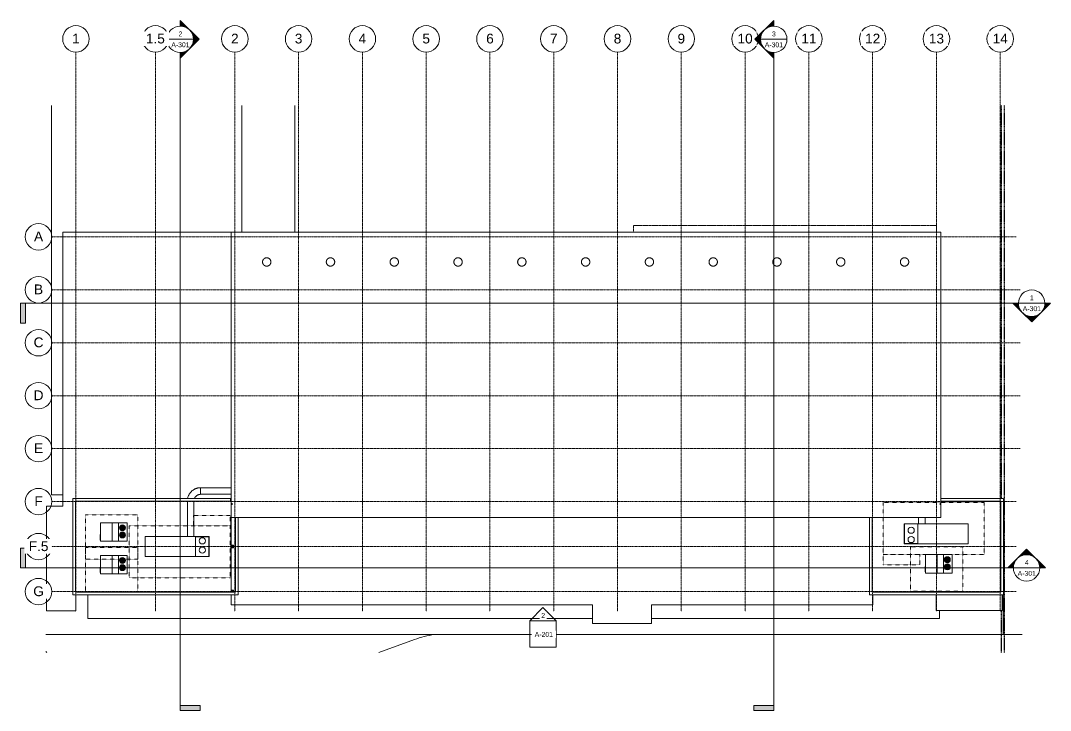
# Model space of a CAD drawing. Header units: inches. Extents: x 21826 to 32867, y -23296 to -20170.
# Drawn here: x 21826 to 26492, y -23296 to -20170 of the extents above; entities that cross this region are included whole.
import ezdxf

# ---------------------------------------------------------------- set-up
doc = ezdxf.new("R2010")
doc.units = ezdxf.units.IN
doc.header["$MEASUREMENT"] = 0
for name, pattern in [('Dash', [0.25, 0.125, -0.125]), ('Dash 1_16_', [0.125, 0.0625, -0.0625]), ('Grid Line 1_2_', [0.875, 0.5, -0.125, 0.125, -0.125]), ('Hidden', [0.28125, 0.1875, -0.09375])]:
    doc.linetypes.add(name, pattern=pattern)
for name, color, linetype, lineweight in [('A-DETL', 90, 'Continuous', 9), ('A-GENM', 13, 'Continuous', 9), ('A-PROP-SBCK', 71, 'Hidden', 25), ('A-ROOF', 132, 'Continuous', 9), ('C-BLDG-PADS', 91, 'Continuous', 9), ('C-TOPO', 7, 'Continuous', 9), ('G-ANNO-SYMB', 111, 'Continuous', 9), ('G-IMPT', 8, 'Continuous', 9), ('L-SITE-WALL', 31, 'Continuous', 9), ('M-EQPM', 50, 'Continuous', 9), ('M-HVAC-DUCT', 70, 'Continuous', 9), ('S-BEAM', 12, 'Continuous', 9), ('S-GRID', 1, 'Continuous', 9), ('S-GRID-IDEN', 1, 'Continuous', 9)]:
    doc.layers.add(name, color=color, linetype=linetype, lineweight=lineweight)
doc.styles.add('Arial', font='arial.ttf', dxfattribs={"height": 44.258982})
doc.styles.add('Arial_1', font='arial.ttf', dxfattribs={"height": 22.129491})

# ---------------------------------------------------------------- blocks, each defined once
blk = doc.blocks.new('Girt_Z - 8_D-559299-Roof Plan')
at = {"layer": 'S-BEAM'}
blk.add_hatch(color=256, dxfattribs=at).paths.add_polyline_path([(25992.1, -22364.1), (25991.8, -22357.9), (25991.8, -22364.1)], flags=0)
for p, q in [((25991.7, -22364.1), (25991.7, -22359.9)), ((25991.8, -22364.1), (25991.7, -22364.1)), ((25991.8, -22364.1), (25991.8, -22357.9)), ((25992.1, -22364.1), (25991.8, -22364.1))]:
    blk.add_line(p, q, dxfattribs=at)
blk = doc.blocks.new('Girt_Z - 8_D-559297-Roof Plan')
at = {"layer": 'S-BEAM'}
blk.add_hatch(color=256, dxfattribs=at).paths.add_polyline_path([(22783.8, -22364.1), (22784.1, -22364.1), (22784.1, -22357.9)], flags=0)
for p, q in [((22784.1, -22364.1), (22783.8, -22364.1)), ((22784.1, -22357.9), (22784.1, -22364.1)), ((22784.2, -22364.1), (22784.1, -22364.1)), ((22784.2, -22359.9), (22784.2, -22364.1))]:
    blk.add_line(p, q, dxfattribs=at)
blk = doc.blocks.new('turbine vent - turbine vent-625927-Roof Plan')
at = {"layer": 'A-GENM', "flags": 128}
for points in [[(25830.9, -21245.1), (25830.1, -21245.1), (25829.4, -21245.1), (25828.6, -21245.2), (25827.9, -21245.3), (25827.1, -21245.5), (25826.4, -21245.6), (25825.6, -21245.8), (25824.9, -21246), (25824.2, -21246.3), (25823.5, -21246.6), (25822.8, -21246.9), (25822.1, -21247.2), (25821.5, -21247.6), (25820.8, -21248), (25820.2, -21248.4), (25819.5, -21248.8), (25818.9, -21249.3), (25818.4, -21249.8), (25817.8, -21250.3), (25817.3, -21250.8), (25816.7, -21251.4), (25816.3, -21252), (25815.8, -21252.6), (25815.3, -21253.2), (25814.9, -21253.8), (25814.5, -21254.5), (25814.1, -21255.1), (25813.8, -21255.8), (25813.5, -21256.5), (25813.2, -21257.2), (25812.9, -21257.9), (25812.7, -21258.6), (25812.5, -21259.4), (25812.3, -21260.1), (25812.2, -21260.8), (25812.1, -21261.6), (25812, -21262.4), (25811.9, -21263.1), (25811.9, -21263.9), (25811.9, -21264.6), (25811.9, -21265.4), (25812, -21266.1), (25812.1, -21266.9), (25812.2, -21267.7), (25812.4, -21268.4), (25812.6, -21269.1), (25812.8, -21269.9), (25813, -21270.6), (25813.3, -21271.3), (25813.6, -21272), (25813.9, -21272.7), (25814.3, -21273.3), (25814.7, -21274), (25815.1, -21274.6), (25815.5, -21275.3), (25816, -21275.9), (25816.5, -21276.5), (25817, -21277), (25817.5, -21277.6), (25818.1, -21278.1), (25818.6, -21278.6), (25819.2, -21279.1), (25819.8, -21279.5), (25820.5, -21280), (25821.1, -21280.4), (25821.8, -21280.7), (25822.4, -21281.1), (25823.1, -21281.4), (25823.8, -21281.7), (25824.5, -21282), (25825.3, -21282.2), (25826, -21282.4), (25826.7, -21282.6), (25827.5, -21282.8), (25828.2, -21282.9), (25829, -21283), (25829.7, -21283), (25830.5, -21283.1), (25830.9, -21283.1)], [(25830.9, -21283.1), (25831.6, -21283.1), (25832.4, -21283), (25833.2, -21282.9), (25833.9, -21282.8), (25834.7, -21282.7), (25835.4, -21282.5), (25836.1, -21282.3), (25836.9, -21282.1), (25837.6, -21281.9), (25838.3, -21281.6), (25839, -21281.3), (25839.7, -21280.9), (25840.3, -21280.6), (25841, -21280.2), (25841.6, -21279.8), (25842.2, -21279.3), (25842.8, -21278.9), (25843.4, -21278.4), (25844, -21277.9), (25844.5, -21277.3), (25845, -21276.8), (25845.5, -21276.2), (25846, -21275.6), (25846.5, -21275), (25846.9, -21274.3), (25847.3, -21273.7), (25847.6, -21273), (25848, -21272.4), (25848.3, -21271.7), (25848.6, -21271), (25848.9, -21270.3), (25849.1, -21269.5), (25849.3, -21268.8), (25849.5, -21268.1), (25849.6, -21267.3), (25849.7, -21266.6), (25849.8, -21265.8), (25849.9, -21265), (25849.9, -21264.3), (25849.9, -21263.5), (25849.8, -21262.8), (25849.8, -21262), (25849.7, -21261.2), (25849.6, -21260.5), (25849.4, -21259.8), (25849.2, -21259), (25849, -21258.3), (25848.7, -21257.6), (25848.5, -21256.9), (25848.2, -21256.2), (25847.8, -21255.5), (25847.5, -21254.8), (25847.1, -21254.2), (25846.7, -21253.5), (25846.2, -21252.9), (25845.8, -21252.3), (25845.3, -21251.7), (25844.8, -21251.1), (25844.3, -21250.6), (25843.7, -21250.1), (25843.1, -21249.6), (25842.6, -21249.1), (25841.9, -21248.6), (25841.3, -21248.2), (25840.7, -21247.8), (25840, -21247.4), (25839.3, -21247.1), (25838.7, -21246.7), (25838, -21246.4), (25837.3, -21246.2), (25836.5, -21245.9), (25835.8, -21245.7), (25835.1, -21245.5), (25834.3, -21245.4), (25833.6, -21245.3), (25832.8, -21245.2), (25832.1, -21245.1), (25831.3, -21245.1), (25830.9, -21245.1)]]:
    blk.add_lwpolyline(points, dxfattribs=at)
blk = doc.blocks.new('W-Wide Flange - W21X166-689610-Roof Plan')
at = {"layer": 'S-BEAM'}
for points in [[(22780.5, -22560.3), (22789.9, -22560.3), (22789.9, -22547.9), (22780.5, -22547.9)], [(22790.4, -22554.4), (22790.4, -22553.7), (22790, -22553.7), (22790, -22554.4)]]:
    blk.add_hatch(color=256, dxfattribs=at).paths.add_polyline_path(points, flags=0)
for p, q in [((22780.5, -22547.9), (22789.9, -22547.9)), ((22780.5, -22560.3), (22789.9, -22560.3)), ((22790, -22547.9), (22789.9, -22547.9)), ((22789.9, -22547.9), (22789.9, -22560.3)), ((22789.9, -22560.3), (22790, -22560.3)), ((22790, -22552.8), (22790, -22547.9)), ((22790.4, -22553.7), (22790, -22553.7)), ((22790, -22554.4), (22790.4, -22554.4)), ((22790, -22560.3), (22790, -22555.3))]:
    blk.add_line(p, q, dxfattribs=at)
for centre, start_param, end_param in [((22790, -22552.8), 1.570796, 3.141593), ((22790, -22555.3), 0, 1.570796)]:
    blk.add_ellipse(centre, major_axis=(0, 0.89), ratio=0.041631, start_param=start_param, end_param=end_param, dxfattribs=at)
blk = doc.blocks.new('W-Wide Flange - W21X166-V1-Roof Plan')
at = {"layer": 'S-BEAM'}
blk.add_hatch(color=256, dxfattribs=at).paths.add_polyline_path([(22780.5, -22760.4), (22789.9, -22760.4), (22789.9, -22751.9), (22780.5, -22751.9)], flags=0)
h = blk.add_hatch(color=256, dxfattribs=at)
h.paths.add_polyline_path([(22790, -22760.4), (22790, -22760.4), (22789.9, -22760.4)], flags=0)
h.paths.add_polyline_path([(22790, -22758.4), (22790.7, -22758.4), (22790.7, -22757.7), (22790, -22757.7)], flags=0)
for p, q in [((22780.5, -22751.9), (22789.9, -22751.9)), ((22790, -22751.9), (22789.9, -22751.9)), ((22789.9, -22751.9), (22789.9, -22760.4)), ((22790, -22756.8), (22790, -22751.9)), ((22790.8, -22757.7), (22790, -22757.7)), ((22790, -22758.4), (22790.8, -22758.4)), ((22790, -22760.4), (22790, -22759.3))]:
    blk.add_line(p, q, dxfattribs=at)
for centre, start_param, end_param in [((22790, -22756.8), 1.570796, 3.141593), ((22790, -22759.3), 0, 1.570796)]:
    blk.add_ellipse(centre, major_axis=(0, 0.89), ratio=0.041631, start_param=start_param, end_param=end_param, dxfattribs=at)
blk = doc.blocks.new('Trane - 20-75 Ton Packaged Ind Rooftop DX Cooling Only and Extended Casing TAG_SXHLF20_ 0210035350 - PL_AS_HF001102-e2b63efd-16e1-40f1-8521-6466c1d8891c_dwg_Trane-SXHLF20-700801-Roof Plan')
at = {"layer": 'G-IMPT'}
for p, q in [((-1.1, -1), (-1.1, 89.5)), ((-1, -1), (-1, 89.5)), ((-1, 89.5), (227.3, 89.5)), ((287.4, 88.5), (227.2, 88.5)), ((227.2, 88.5), (227.2, -0.1)), ((227.3, 89.5), (288.4, 89.5)), ((227.3, 89.5), (227.3, 88.5)), ((287.4, -0.1), (287.4, 88.5)), ((288.4, -1), (288.4, 89.5)), ((227.3, -1), (-1, -1)), ((227.2, -0.1), (287.4, -0.1)), ((227.3, -0.1), (227.3, -1)), ((288.4, -1), (227.3, -1))]:
    blk.add_line(p, q, dxfattribs=at)
for centre, start, end in [((257.3, 70.3), 0, 180), ((257.3, 70.3), 180, 0), ((257.3, 28.1), 0, 180), ((257.3, 28.1), 180, 0)]:
    blk.add_arc(centre, 14, start, end, dxfattribs=at)
blk = doc.blocks.new('Trane - 20-75 Ton Packaged Ind Rooftop DX Cooling Only and Extended Casing TAG_SXHLF20_ 0210035350 - PL_AS_HF001102-e2b63efd-16e1-40f1-8521-6466c1d8891c_dwg_TRANEBIMLOGO-700802-Roof Plan')
at = {"layer": 'G-IMPT'}
for p, q in [((273.3, -1), (273.4, -1)), ((273.4, -1), (273.3, -1)), ((273.4, -1), (273.5, -1)), ((273.5, -1), (273.4, -1)), ((273.5, -1), (273.5, -1)), ((273.5, -1), (273.5, -1)), ((277.9, -1), (277.8, -1))]:
    blk.add_line(p, q, dxfattribs=at)
at = {"layer": 'G-IMPT', "flags": 128}
for points in [[(271.6, -1), (268, -1), (271.7, -1)], [(271.5, -1), (268, -1), (271.5, -1)], [(271.8, -1), (268, -1), (271.9, -1)], [(271.7, -1), (268, -1), (271.8, -1)], [(271.4, -1), (268.1, -1), (271.4, -1)], [(271.3, -1), (268.3, -1), (271.3, -1)], [(271.2, -1), (268.5, -1), (271.2, -1)], [(276.8, -1), (275.1, -1), (274.9, -1), (275.4, -1), (275, -1), (275.7, -1), (276.1, -1), (276.6, -1)], [(279.1, -1), (279.3, -1), (279.4, -1)], [(283, -1), (283.7, -1), (283.8, -1), (282.4, -1), (282, -1), (283.4, -1), (283.5, -1), (282.8, -1), (282.8, -1), (283.6, -1), (283.7, -1), (283, -1)]]:
    blk.add_lwpolyline(points, close=True, dxfattribs=at)
for points in [[(273.4, -1), (270, -1), (273.4, -1)], [(273.5, -1), (270.1, -1), (273.5, -1)], [(273.5, -1), (270.2, -1), (273.5, -1)], [(273.5, -1), (270.3, -1), (273.5, -1)], [(273.4, -1), (270.5, -1), (273.4, -1)], [(273.3, -1), (270.6, -1), (273.3, -1)], [(277.8, -1), (276.9, -1), (276.3, -1), (277, -1), (277.2, -1), (277.5, -1), (278.7, -1), (278.8, -1), (279.5, -1), (279.5, -1), (280.7, -1), (280.9, -1)], [(277.7, -1), (277.4, -1), (277.5, -1), (277.7, -1)], [(281.4, -1), (281.1, -1), (280.5, -1), (280.1, -1), (279.9, -1), (279, -1), (278.1, -1), (277.9, -1)], [(280.9, -1), (281.2, -1), (281.8, -1), (282.3, -1), (281.6, -1), (281.4, -1)]]:
    blk.add_lwpolyline(points, dxfattribs=at)
blk = doc.blocks.new('Trane - 20-75 Ton Packaged Ind Rooftop DX Cooling Only and Extended Casing TAG_SXHLF20_ 0210035350 - PL_AS_HF001102-e2b63efd-16e1-40f1-8521-6466c1d8891c_dwg-700800-Roof Plan')
for name in ['Trane - 20-75 Ton Packaged Ind Rooftop DX Cooling Only and Extended Casing TAG_SXHLF20_ 0210035350 - PL_AS_HF001102-e2b63efd-16e1-40f1-8521-6466c1d8891c_dwg_Trane-SXHLF20-700801-Roof Plan', 'Trane - 20-75 Ton Packaged Ind Rooftop DX Cooling Only and Extended Casing TAG_SXHLF20_ 0210035350 - PL_AS_HF001102-e2b63efd-16e1-40f1-8521-6466c1d8891c_dwg_TRANEBIMLOGO-700802-Roof Plan']:
    blk.add_blockref(name, (0, 0))
blk = doc.blocks.new('Trane - 20-75 Ton Packaged Ind Rooftop DX Cooling Only and Extended Casing TAG_SXHLF20_ 0210035350 - SXHLF20-700809-Roof Plan')
at = {"layer": 'M-EQPM', "linetype": 'Dash'}
for p, q in [((217.6875, 185.5625), (384.4375, 185.5625)), ((217.6875, 137.5625), (217.6875, 185.5625)), ((384.4375, 185.5625), (384.4375, 137.5625)), ((-73.15625, 137.5625), (384.40625, 137.5625)), ((-73.15625, -97.0625), (-73.15625, 137.5625)), ((384.4375, 137.5625), (217.6875, 137.5625)), ((384.40625, 137.5625), (384.40625, -97.0625)), ((384.40625, -97.0625), (-73.15625, -97.0625))]:
    blk.add_line(p, q, dxfattribs=at)
blk.add_blockref('Trane - 20-75 Ton Packaged Ind Rooftop DX Cooling Only and Extended Casing TAG_SXHLF20_ 0210035350 - PL_AS_HF001102-e2b63efd-16e1-40f1-8521-6466c1d8891c_dwg-700800-Roof Plan', (0, 0))
blk = doc.blocks.new('Trane - Packaged Voyager Rooftop System 12_5-25 Ton Gas-Electric Packaged Unit TAG_YHD300_ 1008114931 - PL_AY4V000072-0a482d62-fa2d-4e4c-a01b-d2dd38fd3219_dwg_Trane-YHD300-691629-Roof Plan')
at = {"layer": 'G-IMPT'}
for p, q in [((0, 84.2), (53.2, 84.2)), ((0, 0), (0, 84.2)), ((0, 81.4), (0, 2.6)), ((39.2, 84.2), (3.2, 84.2)), ((42, 84.2), (40.2, 84.2)), ((84.8, 84.2), (43, 84.2)), ((53.2, 0), (53.2, 84.2)), ((53.7, 84.2), (53.2, 84.2)), ((53.7, 84.2), (81.9, 84.2)), ((53.7, 0), (53.7, 84.2)), ((81.9, 84.2), (82.4, 84.2)), ((81.9, 84.2), (81.9, 0)), ((82.4, 84.2), (121.7, 84.2)), ((82.4, 84.2), (82.4, 0)), ((99, 61.8), (90.2, 70.6)), ((99.7, 62.1), (99.7, 74.6)), ((99.7, 47.8), (99.7, 60.3)), ((109.1, 70.6), (100.3, 61.8)), ((109.1, 51.7), (100.3, 60.5)), ((113.1, 61.2), (100.6, 61.2)), ((121.7, 84.2), (121.7, 0)), ((-0.1, 30.4), (-0.6, 30.4)), ((-0.6, 30.4), (-0.6, 5.9)), ((-0.1, 5.9), (-0.6, 5.9)), ((-0.1, 5.9), (-0.1, 30.4)), ((0, 0), (53.2, 0)), ((53.7, 0), (53.2, 0)), ((53.7, 0), (81.9, 0)), ((81.9, 0), (82.4, 0)), ((82.4, 0), (121.7, 0)), ((99, 29.2), (90.2, 38)), ((100.6, 41.8), (98.8, 41.8)), ((99.7, 29.5), (99.7, 41.9)), ((99.7, 15.2), (99.7, 27.6)), ((109.1, 38), (100.3, 29.2)), ((109.1, 19.1), (100.3, 27.9)), ((113.1, 28.6), (100.6, 28.6)), ((2.5, 0), (31, 0)), ((31.5, 0), (33.2, 0)), ((34.5, 0), (51, 0)), ((51.7, 0), (53.5, 0)), ((59.9, 0), (78.9, 0)), ((79.7, 0), (81.4, 0)), ((81.9, 0), (119.2, 0))]:
    blk.add_line(p, q, dxfattribs=at)
at = {"layer": 'G-IMPT', "flags": 128}
for points in [[(98.8, 61.2), (86.3, 61.2)], [(99, 60.5), (90.2, 51.7)], [(98.8, 28.6), (86.3, 28.6)], [(99, 27.9), (90.2, 19.1)], [(59.7, 0), (54.4, 0)]]:
    blk.add_lwpolyline(points, close=True, dxfattribs=at)
at = {"layer": 'G-IMPT'}
for centre, radius in [((99.7, 61.2), 13.4), ((99.7, 61.2), 12.1), ((99.7, 61.2), 10.9), ((99.7, 61.2), 9.63), ((99.7, 61.2), 8.38), ((99.7, 61.2), 7.13), ((99.7, 61.2), 5.88), ((99.7, 61.2), 4.63), ((99.7, 61.2), 2.63), ((99.7, 61.2), 0.925), ((99.7, 28.6), 13.4), ((99.7, 28.6), 12.1), ((99.7, 28.6), 10.9), ((99.7, 28.6), 9.63), ((99.7, 28.6), 8.38), ((99.7, 28.6), 7.13), ((99.7, 28.6), 5.88), ((99.7, 28.6), 4.63), ((99.7, 28.6), 2.63), ((99.7, 28.6), 0.925)]:
    blk.add_circle(centre, radius, dxfattribs=at)
for centre, radius, start, end in [((99.7, 61.2), 13.3, 360, 180), ((99.7, 61.2), 13.2, 180, 0), ((99.7, 28.6), 13.2, 93.9359, 86.0641)]:
    blk.add_arc(centre, radius, start, end, dxfattribs=at)
blk = doc.blocks.new('Trane - Packaged Voyager Rooftop System 12_5-25 Ton Gas-Electric Packaged Unit TAG_YHD300_ 1008114931 - PL_AY4V000072-0a482d62-fa2d-4e4c-a01b-d2dd38fd3219_dwg-691626-Roof Plan')
blk.add_blockref('Trane - Packaged Voyager Rooftop System 12_5-25 Ton Gas-Electric Packaged Unit TAG_YHD300_ 1008114931 - PL_AY4V000072-0a482d62-fa2d-4e4c-a01b-d2dd38fd3219_dwg_Trane-YHD300-691629-Roof Plan', (0, 0))
blk = doc.blocks.new('Trane - Packaged Voyager Rooftop System 12_5-25 Ton Gas-Electric Packaged Unit TAG_YHD300_ 1008114931 - YHD300-691637-Roof Plan')
at = {"layer": 'M-EQPM', "linetype": 'Dash'}
for p, q in [((-67.96875, 120.21875), (169.71875, 120.21875)), ((-67.96875, -80.96875), (-67.96875, 120.21875)), ((169.71875, 120.21875), (169.71875, -80.96875)), ((169.71875, -80.96875), (-67.96875, -80.96875))]:
    blk.add_line(p, q, dxfattribs=at)
blk.add_blockref('Trane - Packaged Voyager Rooftop System 12_5-25 Ton Gas-Electric Packaged Unit TAG_YHD300_ 1008114931 - PL_AY4V000072-0a482d62-fa2d-4e4c-a01b-d2dd38fd3219_dwg-691626-Roof Plan', (0, 0))
blk = doc.blocks.new('Trane - Packaged Voyager Rooftop System 12_5-25 Ton Gas-Electric Packaged Unit TAG_YHD300_ 1008114931 - PL_AY4V000072-0a482d62-fa2d-4e4c-a01b-d2dd38fd3219_dwg_Trane-YHD300-V2-Roof Plan')
at = {"layer": 'G-IMPT'}
for p, q in [((0, 84.2), (53.2, 84.2)), ((0, 0), (0, 84.2)), ((0, 81.4), (0, 2.6)), ((39.2, 84.2), (3.2, 84.2)), ((42, 84.2), (40.2, 84.2)), ((84.8, 84.2), (43, 84.2)), ((53.2, 0), (53.2, 84.2)), ((53.7, 84.2), (53.2, 84.2)), ((53.7, 84.2), (81.9, 84.2)), ((53.7, 0), (53.7, 84.2)), ((81.9, 84.2), (82.4, 84.2)), ((81.9, 84.2), (81.9, 0)), ((82.4, 84.2), (121.7, 84.2)), ((82.4, 84.2), (82.4, 0)), ((99, 61.8), (90.2, 70.6)), ((99.7, 62.1), (99.7, 74.6)), ((99.7, 47.8), (99.7, 60.3)), ((109.1, 70.6), (100.3, 61.8)), ((109.1, 51.7), (100.3, 60.5)), ((113.1, 61.2), (100.6, 61.2)), ((121.7, 84.2), (121.7, 0)), ((-0.1, 30.4), (-0.6, 30.4)), ((-0.6, 30.4), (-0.6, 5.9)), ((-0.1, 5.9), (-0.6, 5.9)), ((-0.1, 5.9), (-0.1, 30.4)), ((0, 0), (53.2, 0)), ((53.7, 0), (53.2, 0)), ((53.7, 0), (81.9, 0)), ((81.9, 0), (82.4, 0)), ((82.4, 0), (121.7, 0)), ((99, 29.2), (90.2, 38)), ((100.6, 41.8), (98.8, 41.8)), ((99.7, 29.5), (99.7, 41.9)), ((99.7, 15.2), (99.7, 27.6)), ((109.1, 38), (100.3, 29.2)), ((109.1, 19.1), (100.3, 27.9)), ((113.1, 28.6), (100.6, 28.6)), ((2.5, 0), (31, 0)), ((31.5, 0), (33.2, 0)), ((34.5, 0), (51, 0)), ((51.7, 0), (53.5, 0)), ((59.9, 0), (78.9, 0)), ((79.7, 0), (81.4, 0)), ((81.9, 0), (119.2, 0))]:
    blk.add_line(p, q, dxfattribs=at)
at = {"layer": 'G-IMPT', "flags": 128}
for points in [[(98.8, 61.2), (86.3, 61.2)], [(99, 60.5), (90.2, 51.7)], [(98.8, 28.6), (86.3, 28.6)], [(99, 27.9), (90.2, 19.1)], [(59.7, 0), (54.4, 0)]]:
    blk.add_lwpolyline(points, close=True, dxfattribs=at)
at = {"layer": 'G-IMPT'}
for centre, radius in [((99.7, 61.2), 13.4), ((99.7, 61.2), 12.1), ((99.7, 61.2), 10.9), ((99.7, 61.2), 9.63), ((99.7, 61.2), 8.38), ((99.7, 61.2), 7.13), ((99.7, 61.2), 5.88), ((99.7, 61.2), 4.63), ((99.7, 61.2), 2.63), ((99.7, 61.2), 0.925), ((99.7, 28.6), 13.4), ((99.7, 28.6), 12.1), ((99.7, 28.6), 10.9), ((99.7, 28.6), 9.63), ((99.7, 28.6), 8.38), ((99.7, 28.6), 7.13), ((99.7, 28.6), 5.88), ((99.7, 28.6), 4.63), ((99.7, 28.6), 2.63)]:
    blk.add_circle(centre, radius, dxfattribs=at)
for centre, radius, start, end in [((99.7, 61.2), 13.3, 360, 180), ((99.7, 61.2), 13.2, 180, 0), ((99.7, 28.6), 13.2, 93.9359, 86.0641), ((99.7, 28.6), 0.925, 0, 215.9886), ((99.7, 28.6), 0.925, 216, 360)]:
    blk.add_arc(centre, radius, start, end, dxfattribs=at)
blk = doc.blocks.new('Trane - Packaged Voyager Rooftop System 12_5-25 Ton Gas-Electric Packaged Unit TAG_YHD300_ 1008114931 - PL_AY4V000072-0a482d62-fa2d-4e4c-a01b-d2dd38fd3219_dwg-V3-Roof Plan')
blk.add_blockref('Trane - Packaged Voyager Rooftop System 12_5-25 Ton Gas-Electric Packaged Unit TAG_YHD300_ 1008114931 - PL_AY4V000072-0a482d62-fa2d-4e4c-a01b-d2dd38fd3219_dwg_Trane-YHD300-V2-Roof Plan', (0, 0))
blk = doc.blocks.new('Trane - Packaged Voyager Rooftop System 12_5-25 Ton Gas-Electric Packaged Unit TAG_YHD300_ 1008114931 - YHD300-V4-Roof Plan')
at = {"layer": 'M-EQPM', "linetype": 'Dash'}
for p, q in [((-67.96875, 120.21875), (169.71875, 120.21875)), ((-67.96875, -80.96875), (-67.96875, 120.21875)), ((169.71875, 120.21875), (169.71875, -80.96875)), ((169.71875, -80.96875), (-67.96875, -80.96875))]:
    blk.add_line(p, q, dxfattribs=at)
blk.add_blockref('Trane - Packaged Voyager Rooftop System 12_5-25 Ton Gas-Electric Packaged Unit TAG_YHD300_ 1008114931 - PL_AY4V000072-0a482d62-fa2d-4e4c-a01b-d2dd38fd3219_dwg-V3-Roof Plan', (0, 0))
blk = doc.blocks.new('Round Elbow - 1_5 D-704845-Roof Plan')
at = {"layer": 'M-HVAC-DUCT'}
for p, q in [((0, -45), (-15, -45)), ((15, -45), (0, -45))]:
    blk.add_line(p, q, dxfattribs=at)
at = {"layer": 'M-HVAC-DUCT', "flags": 128}
for points in [[(15, -45), (15, -42.6), (14.8, -40.2), (14.6, -37.8), (14.2, -35.4), (13.8, -33.1), (13.3, -30.7), (12.7, -28.4), (12, -26.1), (11.2, -23.9), (10.3, -21.6), (9.3, -19.4), (8.2, -17.3), (7.1, -15.2), (5.8, -13.1), (4.5, -11.1), (3.1, -9.2), (1.7, -7.3), (0.1, -5.4), (-1.5, -3.7), (-3.2, -2), (-5, -0.3), (-6.8, 1.2), (-8.7, 2.7), (-10.6, 4.2), (-12.6, 5.5), (-14.6, 6.7), (-16.7, 7.9), (-18.9, 9), (-21, 10), (-23.3, 10.9), (-25.5, 11.7), (-27.8, 12.5), (-30.1, 13.1), (-32.4, 13.7), (-33.5, 13.9)], [(-33.5, -17.3), (-33.3, -17.4), (-32.2, -17.9), (-31.1, -18.4), (-30.1, -19), (-29.1, -19.6), (-28.1, -20.2), (-27.1, -20.9), (-26.1, -21.7), (-25.2, -22.4), (-24.3, -23.3), (-23.5, -24.1), (-22.7, -25), (-21.9, -25.9), (-21.1, -26.8), (-20.4, -27.8), (-19.8, -28.8), (-19.1, -29.8), (-18.5, -30.9), (-18, -31.9), (-17.5, -33), (-17, -34.1), (-16.6, -35.3), (-16.3, -36.4), (-15.9, -37.6), (-15.7, -38.7), (-15.4, -39.9), (-15.3, -41.1), (-15.1, -42.3), (-15, -43.5), (-15, -44.7), (-15, -45)]]:
    blk.add_lwpolyline(points, dxfattribs=at)
blk = doc.blocks.new('Grid - Grid Head - Circle-14747-Roof Plan')
at = {"layer": 'S-GRID-IDEN'}
blk.add_circle((0, 0), 0.25, dxfattribs=at)
blk = doc.blocks.new('Section - 3_32_ x 3_8_-18514-Roof Plan')
at = {"layer": 'G-ANNO-SYMB'}
blk.add_hatch(color=256, dxfattribs=at).paths.add_polyline_path([(0, 0.375), (0, 0), (-0.09375, 0), (-0.09375, 0.375)], flags=0)
for p, q in [((0, 0.375), (-0.09375, 0.375)), ((-0.09375, 0.375), (-0.09375, 0)), ((0, 0), (0, 0.375)), ((-0.09375, 0), (0, 0))]:
    blk.add_line(p, q, dxfattribs=at)
blk = doc.blocks.new('Section - Section Head - Filled-1526-Roof Plan')
at = {"layer": 'G-ANNO-SYMB'}
h = blk.add_hatch(color=256, dxfattribs=at)
edge = h.paths.add_edge_path(flags=0)
edge.add_line((-0.427, 0.177), (-0.25, 0.354))
edge.add_line((-0.25, 0.354), (-0.25, 0.25))
edge.add_arc((-0.25, 0), 0.25, 90, 135)
h = blk.add_hatch(color=256, dxfattribs=at)
edge = h.paths.add_edge_path(flags=0)
edge.add_arc((-0.25, 0), 0.25, 45, 90)
edge.add_line((-0.25, 0.25), (-0.25, 0.354))
edge.add_line((-0.25, 0.354), (-0.073, 0.177))
h = blk.add_hatch(color=256, dxfattribs=at)
edge = h.paths.add_edge_path(flags=0)
edge.add_arc((-0.25, 0), 0.25, 137.9216, 180)
edge.add_line((-0.5, 0), (-0.604, 0))
edge.add_line((-0.604, 0), (-0.436, 0.168))
h = blk.add_hatch(color=256, dxfattribs=at)
edge = h.paths.add_edge_path(flags=0)
edge.add_line((-0.064, 0.168), (0.104, 0))
edge.add_line((0.104, 0), (0, 0))
edge.add_arc((-0.25, 0), 0.25, 0, 42.0784)
for p, q in [((-0.25, 0.354), (-0.604, 0)), ((-0.25, 0.354), (-0.427, 0.177)), ((-0.25, 0.354), (0.104, 0)), ((-0.25, 0.25), (-0.25, 0.354)), ((-0.073, 0.177), (-0.25, 0.354)), ((-0.25, 0.354), (-0.25, 0.25)), ((-0.436, 0.168), (-0.604, 0)), ((-0.604, 0), (-0.5, 0)), ((0.104, 0), (-0.064, 0.168)), ((0, 0), (0.104, 0)), ((-0.5, 0), (-0.604, 0)), ((0, 0), (0.104, 0))]:
    blk.add_line(p, q, dxfattribs=at)
for start, end in [(360, 180), (90, 135), (45, 90), (137.9216, 180), (180, 360), (0, 42.0784)]:
    blk.add_arc((-0.25, 0), 0.25, start, end, dxfattribs=at)
blk = doc.blocks.new('Elevation - Detail Number-93309-Roof Plan')
at = {"layer": 'G-ANNO-SYMB'}
for p, q in [((-0.25, -0.25), (-0.25, 0.25)), ((-0.25, 0.25), (0.25, 0.25)), ((0.25, 0.25), (0.25, -0.25)), ((0.25, -0.25), (-0.25, -0.25))]:
    blk.add_line(p, q, dxfattribs=at)
blk = doc.blocks.new('Elevation - Detail Number-93036-Roof Plan')
at = {"layer": 'G-ANNO-SYMB'}
for p, q in [((0, 0.25), (-0.25, 0)), ((0.25, 0), (0, 0.25)), ((-0.25, 0), (0.25, 0))]:
    blk.add_line(p, q, dxfattribs=at)

msp = doc.modelspace()

# ---------------------------------------------------------------- hatches: boundary and pattern name
at = {"layer": 'C-BLDG-PADS'}
h = msp.add_hatch(color=256, dxfattribs=at)
h.paths.add_polyline_path([(26266.8, -22350.1), (26266.8, -22347.7), (25995.9, -22347.7), (25995.9, -22350.1), (26264.4, -22350.1)], flags=0)
h.paths.add_polyline_path([(22792.1, -21129.7), (22800.6, -21129.7), (22800.6, -21128.6), (22792.1, -21128.6)], flags=0)

# ---------------------------------------------------------------- linework, layer by layer
at = {"layer": 'A-DETL'}
for p, q in [((21966.1, -20555.1), (21966.1, -22319.1)), ((22828.1, -21129.1), (22828.1, -20555.1)), ((23068.1, -20555.1), (23068.1, -21128.6)), ((21966.1, -22319.1), (22016.4, -22319.1)), ((26281.7, -22344.2), (26278.9, -22344.2)), ((22129.9, -22772.6), (22129.9, -22880.1)), ((26277.9, -22772.6), (26277.9, -22952.1)), ((25988.7, -22880.1), (25988.7, -22843.1)), ((22129.9, -22880.1), (24416.4, -22880.1)), ((24683.6, -22880.1), (25988.7, -22880.1)), ((26277.9, -22952.1), (21940.4, -22952.1)), ((26277.9, -22952.1), (26363.9, -22952.1)), ((23448.7, -23034.1), (23609.9, -22975.4))]:
    msp.add_line(p, q, dxfattribs=at)
at = {"layer": 'A-DETL', "linetype": 'Dash 1_16_'}
for p, q in [((25975.4, -21098.1), (24603.4, -21098.1)), ((24603.4, -21098.1), (24603.4, -21128.6)), ((25975.4, -21129.7), (25975.4, -21098.1))]:
    msp.add_line(p, q, dxfattribs=at)
at = {"layer": 'A-DETL'}
for centre, radius, start, end in [((23776.1, -23432.1), 486, 99.0125, 110), ((22086.1, -22923.5), 180, 215.8557, 217.9507)]:
    msp.add_arc(centre, radius, start, end, dxfattribs=at)
at = {"layer": 'A-PROP-SBCK'}
for p, q in [((26268.2, -20555.1), (26268.2, -22335.6)), ((26282.4, -20555.1), (26282.4, -23034.1)), ((26268.2, -22843.1), (26268.2, -23034.1))]:
    msp.add_line(p, q, dxfattribs=at)
at = {"layer": 'A-ROOF'}
for p, q in [((22780.5, -21128.6), (22016.4, -21128.6)), ((22016.4, -21128.6), (22016.4, -22370.6)), ((25995.9, -21129.7), (22780, -21129.7)), ((22780, -21129.7), (22780, -22422.1)), ((22780.5, -21128.6), (22780.5, -21129.7)), ((25995.9, -22422.1), (25995.9, -21129.7)), ((25995.9, -22350.1), (26266.8, -22350.1)), ((22016.4, -22370.6), (21943.4, -22370.6)), ((21943.4, -22370.6), (21943.4, -22844.6)), ((22780, -22422.1), (25995.9, -22422.1)), ((22780.5, -22422.1), (22780.5, -22760.4)), ((22076.4, -22844.6), (22076.4, -22772.6)), ((22780, -22818.1), (22780, -22772.6)), ((25686.6, -22772.6), (25686.6, -22818.1)), ((25974.6, -22843.1), (25974.6, -22772.6)), ((26272.8, -22772.6), (26272.8, -22843.1)), ((21943.4, -22844.6), (22076.4, -22844.6)), ((22780, -22818.1), (24416.4, -22818.1)), ((24416.4, -22818.1), (24416.4, -22902.1)), ((24683.6, -22902.1), (24683.6, -22818.1)), ((25686.6, -22818.1), (24683.6, -22818.1)), ((26272.8, -22843.1), (25974.6, -22843.1)), ((24416.4, -22902.1), (24683.6, -22902.1))]:
    msp.add_line(p, q, dxfattribs=at)
at = {"layer": 'C-BLDG-PADS'}
for p, q in [((22800.6, -21128.6), (22792.1, -21128.6)), ((22800.6, -21129.7), (22800.6, -21128.6))]:
    msp.add_line(p, q, dxfattribs=at)
at = {"layer": 'C-TOPO'}
for p, q in [((22792.1, -21128.6), (22800.6, -21128.6)), ((22800.6, -21128.6), (22800.6, -21129.7))]:
    msp.add_line(p, q, dxfattribs=at)
at = {"layer": 'G-ANNO-SYMB'}
for p, q in [((22489.2, -20255.1), (22609.2, -20255.1)), ((22549.2, -20315.1), (22549.2, -23273.9)), ((25238.1, -20315.1), (25238.1, -23273.9)), ((26346.9, -21451.1), (21848.3, -21451.1)), ((26346.9, -21451.1), (26466.9, -21451.1)), ((26323.9, -22650.6), (21848.3, -22650.6)), ((26323.9, -22650.6), (26443.9, -22650.6))]:
    msp.add_line(p, q, dxfattribs=at)
at = {"layer": 'L-SITE-WALL'}
for p, q in [((22780.5, -21128.6), (22792.1, -21128.6)), ((22792.1, -21129.7), (22792.1, -21128.6)), ((22938.4, -21128.6), (23952.4, -21128.6)), ((22938.4, -21129.7), (22938.4, -21128.6)), ((23952.4, -21129.7), (23952.4, -21128.6)), ((24064.7, -21128.6), (25856, -21128.6)), ((24064.7, -21129.7), (24064.7, -21128.6)), ((25856, -21129.7), (25856, -21128.6)), ((22061.9, -22772.6), (22061.9, -22335.6)), ((22061.9, -22335.6), (22776.2, -22335.6)), ((22074, -22347.7), (22074, -22760.4)), ((22776.2, -22347.7), (22074, -22347.7)), ((22776.2, -22347.7), (22776.2, -22335.6)), ((25995.9, -22335.6), (26278.9, -22335.6)), ((26266.8, -22347.7), (25995.9, -22347.7)), ((26266.8, -22760.4), (26266.8, -22347.7)), ((26278.9, -22335.6), (26278.9, -22772.6)), ((22798.8, -22760.4), (22798.8, -22422.1)), ((22810.9, -22422.1), (22810.9, -22772.6)), ((25671.9, -22772.6), (25671.9, -22422.1)), ((25684, -22422.1), (25684, -22760.4)), ((22074, -22760.4), (22798.8, -22760.4)), ((25684, -22760.4), (26266.8, -22760.4)), ((22810.9, -22772.6), (22061.9, -22772.6)), ((26278.9, -22772.6), (25671.9, -22772.6))]:
    msp.add_line(p, q, dxfattribs=at)
at = {"layer": 'M-HVAC-DUCT'}
for p, q in [((22780, -22287.1), (22641.4, -22287.1)), ((22641.4, -22317.1), (22641.4, -22287.1)), ((22581.4, -22347.7), (22581.4, -22508.7)), ((22611.4, -22508.7), (22611.4, -22347.7)), ((22641.4, -22317.1), (22780, -22317.1)), ((25893.9, -22422.1), (25893.9, -22450.7)), ((25923.9, -22450.7), (25923.9, -22422.1))]:
    msp.add_line(p, q, dxfattribs=at)
at = {"layer": 'S-GRID', "linetype": 'Grid Line 1_2_'}
for p, q in [((22076.4, -22848.2), (22076.4, -20313.2)), ((22436.4, -22848.2), (22436.4, -20313.2)), ((22796.4, -22848.2), (22796.4, -20313.2)), ((23085.4, -22848.2), (23085.4, -20313.2)), ((23374.4, -22848.2), (23374.4, -20313.2)), ((23663.4, -22848.2), (23663.4, -20313.2)), ((23952.4, -22848.2), (23952.4, -20313.2)), ((24241.4, -22848.2), (24241.4, -20313.2)), ((24530.4, -22848.2), (24530.4, -20313.2)), ((24819.4, -22848.2), (24819.4, -20313.2)), ((25108.4, -22848.2), (25108.4, -20313.2)), ((25397.4, -22848.2), (25397.4, -20313.2)), ((25686.4, -22848.2), (25686.4, -20313.2)), ((25975.4, -22848.2), (25975.4, -20313.2)), ((26264.4, -22848.2), (26264.4, -20313.2)), ((26336.8, -21150.1), (21966.9, -21150.1)), ((26354.3, -21390.1), (21966.9, -21390.1)), ((26354.3, -22110.1), (21966.9, -22110.1)), ((26336.8, -22350.1), (21966.9, -22350.1))]:
    msp.add_line(p, q, dxfattribs=at)

# ---------------------------------------------------------------- block references
at = {"layer": 'A-GENM'}
for p in [(-2890, 0), (-2601, 0), (-2312, 0), (-2023, 0), (-1734, 0), (-1445, 0), (-1156, 0), (-867, 0), (-578, 0), (-289, 0), (0, 0)]:
    msp.add_blockref('turbine vent - turbine vent-625927-Roof Plan', p, dxfattribs=at)
at = {"layer": 'G-ANNO-SYMB', "xscale": 239.9999999999998, "yscale": 239.9999999999998, "zscale": 239.9999999999998}
for name, p, rotation in [('Section - Section Head - Filled-1526-Roof Plan', (22549.2, -20315.1), 269.9999999999996), ('Section - Section Head - Filled-1526-Roof Plan', (26346.9, -21451.1), 180), ('Section - 3_32_ x 3_8_-18514-Roof Plan', (25238.1, -23273.9), 89.99999999999947)]:
    msp.add_blockref(name, p, dxfattribs=dict(at, rotation=rotation))
at = {"layer": 'G-ANNO-SYMB', "extrusion": (0, 0, -1), "xscale": 239.9999999999998, "yscale": 239.9999999999998, "zscale": 239.9999999999998}
for p, rotation in [((-21848.3, -21451.1), 180), ((-22549.2, -23273.9), 90.00000000000053)]:
    msp.add_blockref('Section - 3_32_ x 3_8_-18514-Roof Plan', p, dxfattribs=dict(at, rotation=rotation))
at = {"layer": 'G-ANNO-SYMB', "xscale": 239.9999999999998, "yscale": 239.9999999999998, "zscale": 239.9999999999998}
for name, p in [('Section - 3_32_ x 3_8_-18514-Roof Plan', (21848.3, -22650.6)), ('Elevation - Detail Number-93036-Roof Plan', (24192.4, -22890.4)), ('Elevation - Detail Number-93309-Roof Plan', (24192.4, -22950.4))]:
    msp.add_blockref(name, p, dxfattribs=at)
at = {"layer": 'G-ANNO-SYMB', "extrusion": (0, 0, -1), "xscale": 239.9999999999998, "yscale": 239.9999999999998, "zscale": 239.9999999999998}
msp.add_blockref('Section - Section Head - Filled-1526-Roof Plan', (-26323.9, -22650.6), dxfattribs=at)
at = {"layer": 'M-EQPM', "rotation": 180}
msp.add_blockref('Trane - 20-75 Ton Packaged Ind Rooftop DX Cooling Only and Extended Casing TAG_SXHLF20_ 0210035350 - SXHLF20-700809-Roof Plan', (26118.2, -22451.7), dxfattribs=at)
at = {"layer": 'M-EQPM'}
for name, p in [('Trane - Packaged Voyager Rooftop System 12_5-25 Ton Gas-Electric Packaged Unit TAG_YHD300_ 1008114931 - YHD300-691637-Roof Plan', (22187.5, -22530.1)), ('Trane - 20-75 Ton Packaged Ind Rooftop DX Cooling Only and Extended Casing TAG_SXHLF20_ 0210035350 - SXHLF20-700809-Roof Plan', (22391.5, -22598.2)), ('Trane - Packaged Voyager Rooftop System 12_5-25 Ton Gas-Electric Packaged Unit TAG_YHD300_ 1008114931 - YHD300-691637-Roof Plan', (22187.5, -22678)), ('Trane - Packaged Voyager Rooftop System 12_5-25 Ton Gas-Electric Packaged Unit TAG_YHD300_ 1008114931 - YHD300-V4-Roof Plan', (25925.1, -22674.7))]:
    msp.add_blockref(name, p, dxfattribs=at)
at = {"layer": 'M-HVAC-DUCT', "rotation": 90}
msp.add_blockref('Round Elbow - 1_5 D-704845-Roof Plan', (22596.4, -22302.1), dxfattribs=at)
at = {"layer": 'S-BEAM'}
for name in ['Girt_Z - 8_D-559297-Roof Plan', 'Girt_Z - 8_D-559299-Roof Plan', 'W-Wide Flange - W21X166-689610-Roof Plan', 'W-Wide Flange - W21X166-V1-Roof Plan']:
    msp.add_blockref(name, (0, 0), dxfattribs=at)
at = {"layer": 'S-GRID-IDEN', "xscale": 239.9999999999998, "yscale": 239.9999999999998, "zscale": 239.9999999999998}
for p in [(22076.4, -20253.2), (22436.4, -20253.2), (22796.4, -20253.2), (23085.4, -20253.2), (23374.4, -20253.2), (23663.4, -20253.2), (23952.4, -20253.2), (24241.4, -20253.2), (24530.4, -20253.2), (24819.4, -20253.2), (25108.4, -20253.2), (25397.4, -20253.2), (25686.4, -20253.2), (25975.4, -20253.2), (26264.4, -20253.2)]:
    msp.add_blockref('Grid - Grid Head - Circle-14747-Roof Plan', p, dxfattribs=at)
at = {"layer": 'S-GRID-IDEN', "xscale": 239.9999999999998, "yscale": 239.9999999999998, "zscale": 239.9999999999998, "rotation": 89.99999999999982}
for p in [(21906.9, -21150.1), (21906.9, -21390.1), (21906.9, -21630.1), (21906.9, -21870.1), (21906.9, -22110.1), (21906.9, -22350.1), (21906.9, -22554.1), (21906.9, -22758.1)]:
    msp.add_blockref('Grid - Grid Head - Circle-14747-Roof Plan', p, dxfattribs=at)

# ---------------------------------------------------------------- texts
at = {"layer": 'G-ANNO-SYMB', "attachment_point": 2, "line_spacing_factor": 0.938532, "style": 'Arial_1'}
for s, insert, char_height, width in [('2', (22550, -20219.7), 22.1, 20.52), ('3', (25238.9, -20219.7), 22.1, 20.52), ('A-301', (22550, -20268.8), 22.13, 98.28), ('A-301', (25238.9, -20268.8), 22.13, 98.28), ('1', (26407.7, -21415.7), 22.1, 20.52), ('A-301', (26407.7, -21464.8), 22.13, 98.28), ('4', (26384.7, -22615.2), 22.1, 20.52), ('A-301', (26384.7, -22664.3), 22.13, 98.28)]:
    msp.add_mtext(s, dxfattribs=dict(at, insert=insert, char_height=char_height, width=width))

# ---------------------------------------------------------------- next in the draw order: texts
at = {"layer": 'G-ANNO-SYMB', "attachment_point": 2, "line_spacing_factor": 0.938532, "style": 'Arial_1', "bg_fill": 3, "box_fill_scale": 1.25, "bg_fill_color": 0, "bg_fill_transparency": 0}
for s, insert, char_height, width in [('2', (24193.7, -22854.9), 22.1, 20.52), ('A-201', (24196.4, -22940.9), 22.13, 98.28)]:
    msp.add_mtext(s, dxfattribs=dict(at, insert=insert, char_height=char_height, width=width))
at = {"layer": 'S-GRID-IDEN', "attachment_point": 2, "line_spacing_factor": 0.938532, "style": 'Arial', "bg_fill": 3, "box_fill_scale": 1.25, "bg_fill_color": 0, "bg_fill_transparency": 0}
for s, insert, char_height, width in [('1', (22076.4, -20229.6), 44.3, 41.04), ('1.5', (22436.4, -20229.6), 44.26, 102.6), ('2', (22796.4, -20229.6), 44.3, 41.04), ('3', (23085.4, -20229.6), 44.3, 41.04), ('4', (23374.4, -20229.6), 44.3, 41.04), ('5', (23663.4, -20229.6), 44.3, 41.04), ('6', (23952.4, -20229.6), 44.3, 41.04), ('7', (24241.4, -20229.6), 44.3, 41.04), ('8', (24530.4, -20229.6), 44.3, 41.04), ('9', (24819.4, -20229.6), 44.3, 41.04), ('10', (25108.4, -20229.6), 44.26, 82.08), ('11', (25397.4, -20229.6), 44.26, 82.08), ('12', (25686.4, -20229.6), 44.26, 82.08), ('13', (25975.4, -20229.6), 44.26, 82.08), ('14', (26264.4, -20229.6), 44.26, 82.08), ('A', (21907.2, -21126.2), 44.3, 49.14), ('B', (21907.2, -21366.2), 44.3, 49.14), ('C', (21907.2, -21606.2), 44.3, 52.92), ('D', (21907.2, -21846.2), 44.3, 52.92), ('E', (21907.2, -22086.2), 44.3, 49.14), ('F', (21907.2, -22326.2), 44.3, 44.82), ('F.5', (21907.2, -22530.2), 44.26, 106.38), ('G', (21907.2, -22734.2), 44.3, 57.24)]:
    msp.add_mtext(s, dxfattribs=dict(at, insert=insert, char_height=char_height, width=width))

# ---------------------------------------------------------------- next in the draw order: linework, layer by layer
at = {"layer": 'G-ANNO-SYMB'}
msp.add_line((25178.1, -20255.1), (25298.1, -20255.1), dxfattribs=at)
at = {"layer": 'S-GRID', "linetype": 'Grid Line 1_2_'}
for p, q in [((26354.3, -21630.1), (21966.9, -21630.1)), ((26354.3, -21870.1), (21966.9, -21870.1)), ((26336.8, -22554.1), (21966.9, -22554.1)), ((26336.8, -22758.1), (21966.9, -22758.1))]:
    msp.add_line(p, q, dxfattribs=at)

# ---------------------------------------------------------------- next in the draw order: block references
at = {"layer": 'G-ANNO-SYMB', "extrusion": (0, 0, -1), "xscale": 239.9999999999998, "yscale": 239.9999999999998, "zscale": 239.9999999999998, "rotation": 270.0000000000003}
msp.add_blockref('Section - Section Head - Filled-1526-Roof Plan', (-25238.1, -20315.1), dxfattribs=at)

doc.saveas('drawing.dxf')
